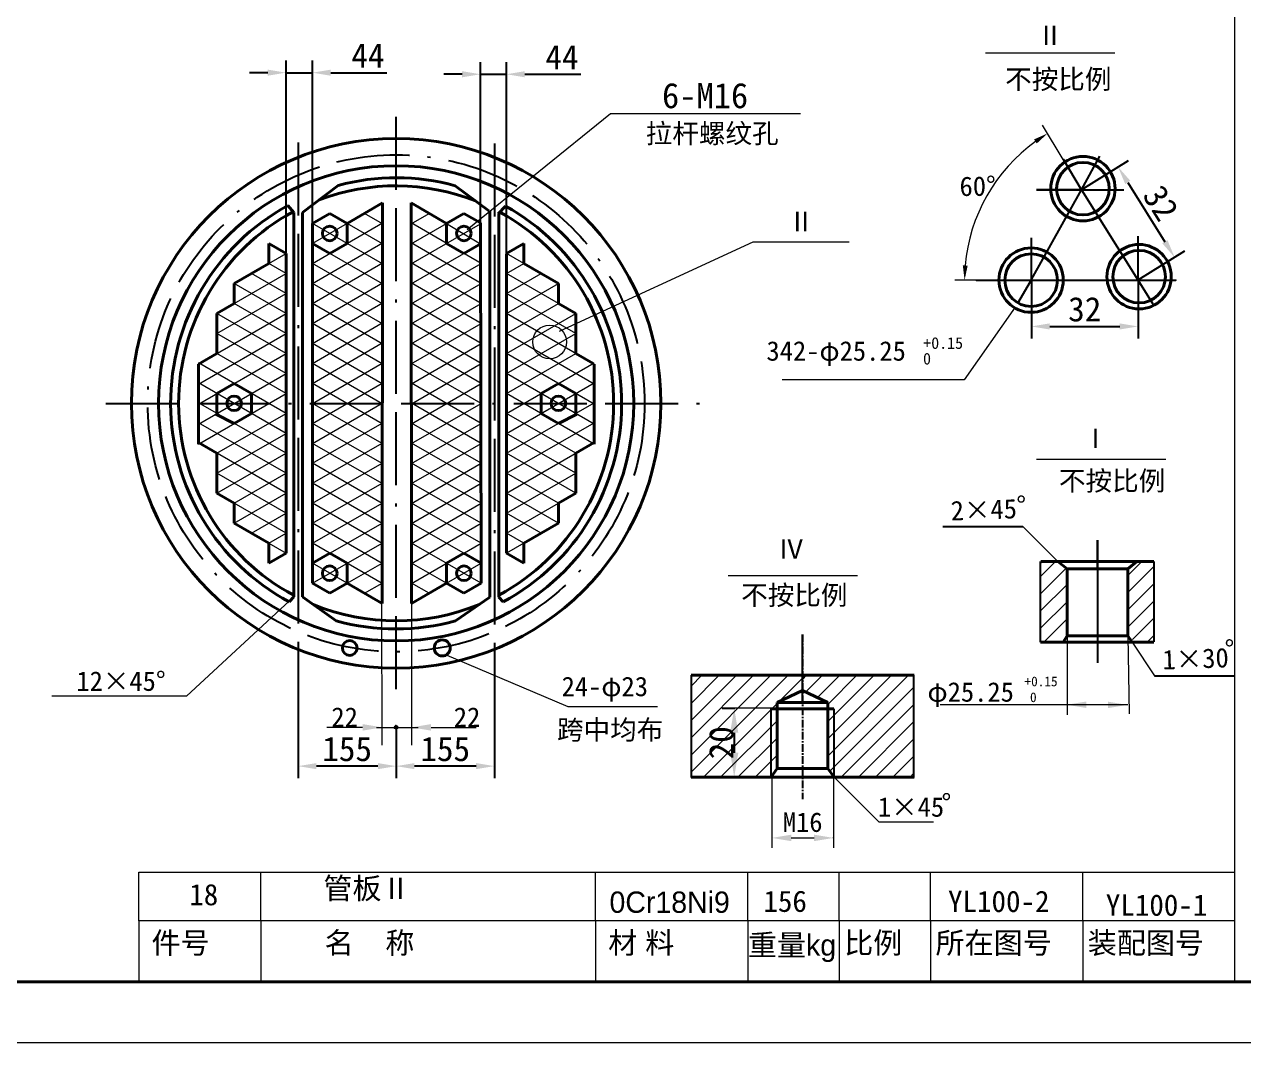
# Model space of a CAD drawing. Extents: x 1529 to 2370, y -401 to 193.
# Drawn here: x 1758 to 1958.2, y -401.1 to -233.9 of the extents above; entities that cross this region are included whole.
import ezdxf

# ---------------------------------------------------------------- set-up
doc = ezdxf.new("R2010")
doc.units = 0
doc.header["$MEASUREMENT"] = 0
doc.linetypes.add('ACAD_ISO11W100', pattern=[33.5, 12, -3, 12, -3, 0.5, -3])
doc.linetypes.add('CENTER', pattern=[2, 1.25, -0.25, 0.25, -0.25])
doc.layers.get('DEFPOINTS').update_dxf_attribs({"linetype": 'CONTINUOUS'})
doc.layers.add('FUZHU', color=1, linetype='CONTINUOUS')
doc.layers.add('LUNKUO', color=2, linetype='CONTINUOUS', lineweight=40)
doc.layers.add('XI', color=5, linetype='CONTINUOUS', lineweight=20)
doc.styles.get("Standard").update_dxf_attribs({"font": 'SIMFANG.TTF'})
doc.dimstyles.get("Standard").update_dxf_attribs({"dimtxt": 0.18, "dimasz": 0.18, "dimexe": 0.18, "dimexo": 0.0625, "dimgap": 0.09, "dimtad": 0, "dimtih": 1, "dimtoh": 1, "dimdec": 4, "dimzin": 0, "dimdsep": 46, "dimtxsty": 'Standard', "dimcen": 0.09, "dimadec": 0, "dimazin": 0, "dimtfac": 1, "dimtdec": 4, "dimtofl": 0, "dimtmove": 0, "dimatfit": 3, "dimfxl": 1, "dimtolj": 1, "dimtzin": 0, "dimarcsym": 0})
pattern_1 = [(45, (1027.8317, -503.1911), (-1.4142136, 1.4142136), [])]

# ---------------------------------------------------------------- blocks, each defined once
blk = doc.blocks.new('*D0')
at = {"layer": 'DEFPOINTS', "color": 0}
for p in [(1931.59, -261.08), (1946.88, -272.15), (1940.87, -275.91)]:
    blk.add_point(p, dxfattribs=at)
at = {"layer": 'XI', "color": 0, "lineweight": -2}
for p, q in [((1931.65, -261.05), (1939.3, -256.26)), ((1939.19, -259.87), (1945.28, -269.6)), ((1940.92, -275.87), (1948.57, -271.09))]:
    blk.add_line(p, q, dxfattribs=at)
at = {"layer": 'XI', "color": 0}
for points in [[(1939.61, -259.6), (1938.77, -260.13), (1937.6, -257.32)], [(1945.71, -269.34), (1944.86, -269.87), (1946.88, -272.15)]]:
    blk.add_solid(points, dxfattribs=at)
at = {"layer": 'XI', "color": 0, "insert": (1944.61, -263.25), "char_height": 4, "attachment_point": 5, "rotation": 302.0344}
blk.add_mtext('\\A1;32', dxfattribs=at)
blk = doc.blocks.new('*D1')
at = {"layer": 'DEFPOINTS', "color": 0}
for p in [(1923.37, -275.82), (1940.87, -275.91), (1940.87, -283.51)]:
    blk.add_point(p, dxfattribs=at)
at = {"layer": 'XI', "color": 0, "lineweight": -2}
for p, q in [((1923.37, -275.88), (1923.37, -285.51)), ((1940.87, -275.97), (1940.87, -285.51)), ((1926.37, -283.51), (1937.87, -283.51))]:
    blk.add_line(p, q, dxfattribs=at)
at = {"layer": 'XI', "color": 0}
for points in [[(1926.37, -283.01), (1926.37, -284.01), (1923.37, -283.51)], [(1937.87, -283.01), (1937.87, -284.01), (1940.87, -283.51)]]:
    blk.add_solid(points, dxfattribs=at)
at = {"layer": 'XI', "color": 0, "insert": (1932.12, -280.71), "char_height": 4, "attachment_point": 5}
blk.add_mtext('\\A1;32', dxfattribs=at)
blk = doc.blocks.new('*D3')
at = {"layer": 'DEFPOINTS', "color": 0}
for p in [(1874.7, -346.22), (1874.55, -357.52), (1874.7, -357.52)]:
    blk.add_point(p, dxfattribs=at)
at = {"layer": 'XI', "color": 0, "lineweight": -2}
for p, q in [((1874.64, -346.22), (1872.55, -346.22)), ((1874.55, -350.22), (1874.55, -353.52)), ((1874.64, -357.52), (1872.55, -357.52))]:
    blk.add_line(p, q, dxfattribs=at)
at = {"layer": 'XI', "color": 0}
for points in [[(1873.89, -350.22), (1875.22, -350.22), (1874.55, -346.22)], [(1873.89, -353.52), (1875.22, -353.52), (1874.55, -357.52)]]:
    blk.add_solid(points, dxfattribs=at)
at = {"layer": 'XI', "color": 0, "insert": (1872.45, -351.87), "char_height": 4, "attachment_point": 5, "rotation": 90}
blk.add_mtext('\\A1;20', dxfattribs=at)
blk = doc.blocks.new('*D38')
at = {"layer": 'DEFPOINTS', "color": 0}
for p in [(1835.16, -341.38), (1819.03, -350.24), (1819.03, -355.71)]:
    blk.add_point(p, dxfattribs=at)
at = {"layer": 'XI', "color": 0, "lineweight": -2}
for p, q in [((1835.16, -341.44), (1835.16, -357.71)), ((1819.03, -350.31), (1819.03, -357.71)), ((1832.16, -355.71), (1822.03, -355.71))]:
    blk.add_line(p, q, dxfattribs=at)
at = {"layer": 'XI', "color": 0}
for points in [[(1822.03, -355.21), (1822.03, -356.21), (1819.03, -355.71)], [(1832.16, -355.21), (1832.16, -356.21), (1835.16, -355.71)]]:
    blk.add_solid(points, dxfattribs=at)
at = {"layer": 'XI', "color": 0, "insert": (1827.09, -352.91), "char_height": 4, "attachment_point": 5}
blk.add_mtext('\\A1;155', dxfattribs=at)
blk = doc.blocks.new('*D39')
at = {"layer": 'DEFPOINTS', "color": 0}
for p in [(1802.94, -341.37), (1819.03, -349.05), (1802.94, -355.71)]:
    blk.add_point(p, dxfattribs=at)
at = {"layer": 'XI', "color": 0, "lineweight": -2}
for p, q in [((1802.94, -341.43), (1802.94, -357.71)), ((1819.03, -349.11), (1819.03, -357.71)), ((1816.03, -355.71), (1805.94, -355.71))]:
    blk.add_line(p, q, dxfattribs=at)
at = {"layer": 'XI', "color": 0}
for points in [[(1805.94, -355.21), (1805.94, -356.21), (1802.94, -355.71)], [(1816.03, -355.21), (1816.03, -356.21), (1819.03, -355.71)]]:
    blk.add_solid(points, dxfattribs=at)
at = {"layer": 'XI', "color": 0, "insert": (1810.98, -352.91), "char_height": 4, "attachment_point": 5}
blk.add_mtext('\\A1;155', dxfattribs=at)
blk = doc.blocks.new('*D43')
at = {"layer": 'DEFPOINTS', "color": 0}
for p in [(1805.28, -241.84), (1805.28, -266.59), (1800.95, -271.52)]:
    blk.add_point(p, dxfattribs=at)
at = {"layer": 'XI', "color": 0, "lineweight": -2}
for p, q in [((1800.95, -271.45), (1800.95, -239.84)), ((1805.28, -266.53), (1805.28, -239.84)), ((1797.95, -241.84), (1794.95, -241.84)), ((1800.95, -241.84), (1805.28, -241.84)), ((1808.28, -241.84), (1817.5, -241.84))]:
    blk.add_line(p, q, dxfattribs=at)
at = {"layer": 'XI', "color": 0}
for points in [[(1797.95, -241.34), (1797.95, -242.34), (1800.95, -241.84)], [(1808.28, -241.34), (1808.28, -242.34), (1805.28, -241.84)]]:
    blk.add_solid(points, dxfattribs=at)
at = {"layer": 'XI', "color": 0, "insert": (1814.39, -239.04), "char_height": 4, "attachment_point": 5}
blk.add_mtext('\\A1;44', dxfattribs=at)
blk = doc.blocks.new('*D44')
at = {"layer": 'DEFPOINTS', "color": 0}
for p in [(1837.15, -242.1), (1832.87, -266.52), (1837.15, -271.52)]:
    blk.add_point(p, dxfattribs=at)
at = {"layer": 'XI', "color": 0, "lineweight": -2}
for p, q in [((1832.87, -266.46), (1832.87, -240.1)), ((1837.15, -271.45), (1837.15, -240.1)), ((1829.87, -242.1), (1826.87, -242.1)), ((1832.87, -242.1), (1837.15, -242.1)), ((1840.15, -242.1), (1849.37, -242.1))]:
    blk.add_line(p, q, dxfattribs=at)
at = {"layer": 'XI', "color": 0}
for points in [[(1829.87, -241.6), (1829.87, -242.6), (1832.87, -242.1)], [(1840.15, -241.6), (1840.15, -242.6), (1837.15, -242.1)]]:
    blk.add_solid(points, dxfattribs=at)
at = {"layer": 'XI', "color": 0, "insert": (1846.26, -239.3), "char_height": 4, "attachment_point": 5}
blk.add_mtext('\\A1;44', dxfattribs=at)

msp = doc.modelspace()

# ---------------------------------------------------------------- hatches: boundary and pattern name
at = {"layer": 'XI'}
h = msp.add_hatch(dxfattribs=at)
h.set_pattern_fill('ANSI31', color=5, scale=16, style=0)
h.set_pattern_definition(pattern_1)
h.paths.add_polyline_path([(1929.21776, -323.30211), (1927.71122, -322.09823), (1924.97958, -322.09823), (1924.87914, -322.09823), (1924.87914, -335.34082), (1927.81119, -335.34082), (1929.21776, -334.34562)])
h = msp.add_hatch(dxfattribs=at)
h.set_pattern_fill('ANSI31', color=5, scale=16, style=0)
h.set_pattern_definition(pattern_1)
h.paths.add_polyline_path([(1939.19513, -334.3467), (1940.60017, -335.34082), (1943.45972, -335.34082), (1943.45972, -322.09823), (1940.69771, -322.09823), (1939.19513, -323.29894)])
h = msp.add_hatch(color=256, dxfattribs=at)
h.paths.add_polyline_path([(1818.72972, -349.34172, 0.414213562), (1819.02601, -349.63802), (1819.02601, -349.34172)])
h.paths.add_polyline_path([(1819.02601, -349.34172), (1819.02601, -349.04543, 0.414213562), (1818.72972, -349.34172)])
h.paths.add_polyline_path([(1819.02601, -349.63802, 0.414213562), (1819.32231, -349.34172), (1819.02601, -349.34172)])
msp.add_hatch(color=256, dxfattribs=at).paths.add_polyline_path([(1819.02601, -349.04543), (1819.02601, -349.34172), (1819.32231, -349.34172, 0.414213562)])

# ---------------------------------------------------------------- linework, layer by layer
at = {"layer": 'FUZHU', "color": 1, "linetype": 'ACAD_ISO11W100'}
msp.add_line((1819.02601, -343.06955), (1819.02601, -248.02403), dxfattribs=at)
at = {"layer": 'FUZHU', "linetype": 'ACAD_ISO11W100'}
for p, q in [((1802.9391, -253.31588), (1802.9391, -341.36766)), ((1835.15542, -253.45365), (1835.15542, -341.37842)), ((1771.33987, -296.13899), (1869.70607, -296.13899))]:
    msp.add_line(p, q, dxfattribs=at)
at = {"layer": 'FUZHU'}
for p, q in [((1931.59451, -261.08034), (1928.61493, -256.11996)), ((1931.59451, -261.08034), (1934.57409, -255.53888)), ((1923.36519, -275.81977), (1931.59451, -261.08034)), ((1931.59451, -261.08034), (1924.21593, -261.08034)), ((1924.21593, -261.08034), (1938.52544, -261.08034)), ((1931.59451, -261.08034), (1943.31529, -279.8125)), ((1923.36519, -275.90524), (1923.36519, -268.94183)), ((1940.8705, -275.90524), (1940.8705, -268.67208)), ((1914.28457, -275.90524), (1947.05996, -275.90524)), ((1923.36519, -275.81977), (1921.23692, -279.49044)), ((1934.18932, -323.30211), (1934.18932, -318.58694)), ((1934.18932, -318.58694), (1934.18932, -338.75179)), ((1924.87914, -335.34082), (1924.87914, -322.11762)), ((1924.88614, -322.3709), (1924.88614, -322.08758)), ((1943.45972, -322.09823), (1943.45972, -335.32581)), ((1885.75809, -345.27642), (1885.75809, -334.09311)), ((1867.46488, -340.79684), (1867.46488, -357.57725)), ((1904.02193, -340.79684), (1904.02193, -357.57725)), ((1880.5779, -346.27791), (1880.5779, -357.2943)), ((1890.93828, -346.27791), (1890.93828, -357.52725)), ((1880.5779, -357.2943), (1880.5779, -357.52142))]:
    msp.add_line(p, q, dxfattribs=at)
at = {"layer": 'FUZHU', "color": 5, "linetype": 'Continuous'}
for p, q in [((1908.81785, -316.38733), (1921.95155, -316.38733)), ((1943.59791, -340.85638), (1956.73161, -340.85638))]:
    msp.add_line(p, q, dxfattribs=at)
at = {"layer": 'FUZHU', "linetype": 'CENTER'}
msp.add_line((1885.75809, -334.09311), (1885.75809, -361.13334), dxfattribs=at)
at = {"layer": 'FUZHU', "linetype": 'ACAD_ISO11W100'}
msp.add_circle((1819.02601, -296.13899), 40.80491, dxfattribs=at)
at = {"layer": 'LUNKUO', "color": 4}
for p, q in [((1803.66962, -264.81419), (1809.50659, -260.34471)), ((1834.27684, -264.54132), (1828.73367, -260.3953)), ((1802.20857, -264.80021), (1801.21404, -263.66464)), ((1810.96303, -266.59273), (1816.77307, -263.23831)), ((1816.77307, -263.23831), (1816.72208, -329.01023)), ((1827.30966, -266.59273), (1821.49954, -263.23826)), ((1821.49954, -263.23826), (1821.55091, -329.01005)), ((1835.79951, -265.02604), (1836.97724, -263.7414)), ((1802.20857, -264.80021), (1802.20857, -327.89516)), ((1803.66962, -327.89516), (1803.66962, -264.81419)), ((1805.27686, -266.59273), (1808.11994, -264.95128)), ((1808.11994, -264.95128), (1810.96303, -266.59273)), ((1830.15275, -264.95128), (1827.30966, -266.59273)), ((1832.8719, -266.52118), (1830.15275, -264.95128)), ((1834.39409, -264.54132), (1834.39409, -327.94625)), ((1835.91675, -265.02604), (1835.91675, -327.94625)), ((1805.27686, -266.59273), (1805.27686, -325.68524)), ((1810.96303, -266.59273), (1810.96303, -269.87565)), ((1827.30966, -266.59273), (1827.30966, -269.87565)), ((1832.8719, -266.52118), (1833.00311, -325.68104)), ((1800.95334, -271.51711), (1798.11025, -269.87565)), ((1798.11025, -269.87565), (1798.11025, -273.15857)), ((1808.11994, -271.51711), (1805.27686, -269.87565)), ((1810.96303, -269.87565), (1808.11994, -271.51711)), ((1827.30966, -269.87565), (1830.15275, -271.51711)), ((1830.15275, -271.51711), (1832.99584, -269.87565)), ((1837.14604, -271.51711), (1839.98913, -269.87565)), ((1839.98913, -273.15857), (1839.98913, -269.87565)), ((1800.95334, -271.51711), (1800.95334, -320.76086)), ((1837.14604, -271.51711), (1837.14604, -320.76086)), ((1792.42407, -276.44148), (1798.11025, -273.15857)), ((1845.67531, -276.44148), (1839.98913, -273.15857)), ((1792.42407, -276.44148), (1792.42407, -279.7244)), ((1845.67531, -276.44148), (1845.67531, -279.7244)), ((1789.58098, -281.36586), (1792.42407, -279.7244)), ((1848.5184, -281.36586), (1845.67531, -279.7244)), ((1789.58098, -287.93169), (1789.58098, -281.36586)), ((1848.5184, -287.93169), (1848.5184, -281.36586)), ((1789.58098, -287.93169), (1786.54728, -289.6832)), ((1848.5184, -287.93169), (1851.36149, -289.57315)), ((1786.54728, -302.81487), (1786.54728, -289.6832)), ((1851.55211, -302.81487), (1851.55211, -289.6832)), ((1792.42407, -292.85607), (1789.58098, -294.49753)), ((1795.26716, -294.49753), (1792.42407, -292.85607)), ((1842.83222, -294.49753), (1845.67531, -292.85607)), ((1845.67531, -292.85607), (1848.5184, -294.49753)), ((1789.58098, -294.49753), (1789.58098, -297.78045)), ((1795.26716, -297.78045), (1795.26716, -294.49753)), ((1842.83222, -297.78045), (1842.83222, -294.49753)), ((1848.5184, -294.49753), (1848.5184, -297.78045)), ((1789.39037, -297.8905), (1792.42407, -299.4219)), ((1792.42407, -299.4219), (1795.26716, -297.78045)), ((1845.67531, -299.4219), (1842.83222, -297.78045)), ((1848.70902, -297.8905), (1845.67531, -299.4219)), ((1789.58098, -304.34628), (1786.54728, -302.59477)), ((1789.58098, -310.91211), (1789.58098, -304.34628)), ((1848.5184, -304.34628), (1851.55211, -302.59477)), ((1848.5184, -310.91211), (1848.5184, -304.34628)), ((1792.42407, -312.55357), (1789.58693, -310.90868)), ((1845.67531, -312.55357), (1848.51246, -310.90868)), ((1792.42407, -312.55357), (1792.42407, -315.83649)), ((1845.67531, -312.55357), (1845.67531, -315.83649)), ((1792.42407, -315.83649), (1798.11025, -319.11941)), ((1845.67531, -315.83649), (1839.98913, -319.11941)), ((1798.11025, -319.11941), (1798.11025, -322.40232)), ((1839.98913, -319.11941), (1839.98913, -322.40232)), ((1798.11025, -322.40232), (1800.95334, -320.76086)), ((1805.27686, -322.40232), (1808.11994, -320.76086)), ((1808.11994, -320.76086), (1810.96303, -322.40232)), ((1827.30966, -322.40232), (1830.15275, -320.76086)), ((1830.15275, -320.76086), (1832.99584, -322.40232)), ((1839.98913, -322.40232), (1837.14604, -320.76086)), ((1924.97958, -322.09823), (1943.45972, -322.09823)), ((1929.21776, -323.30211), (1927.71122, -322.09823)), ((1939.19118, -323.30211), (1940.69771, -322.09823)), ((1810.96303, -322.40232), (1810.96303, -325.68524)), ((1827.30966, -325.68524), (1827.30966, -322.40232)), ((1929.21776, -323.30211), (1939.16088, -323.30211)), ((1929.21776, -323.30211), (1929.21776, -334.33759)), ((1939.19513, -334.33759), (1939.19513, -323.30211)), ((1808.11994, -327.3267), (1805.27686, -325.68524)), ((1810.96303, -325.68524), (1808.11994, -327.3267)), ((1816.72208, -329.01023), (1810.96303, -325.68524)), ((1821.55091, -329.01005), (1827.30966, -325.68524)), ((1830.15275, -327.3267), (1827.30966, -325.68524)), ((1830.15275, -327.3267), (1833.00311, -325.68104)), ((1802.20857, -327.89516), (1801.46169, -328.74795)), ((1803.66962, -327.89516), (1809.18657, -331.84662)), ((1834.39409, -327.94625), (1828.77605, -331.87114)), ((1835.91675, -327.94625), (1836.60973, -328.7375)), ((1929.25672, -334.3327), (1928.55428, -335.35111)), ((1929.21776, -334.33759), (1939.19513, -334.33759)), ((1939.21721, -334.3327), (1939.91965, -335.35111)), ((1924.87914, -335.34082), (1943.44897, -335.34082)), ((1867.46488, -340.79684), (1904.07951, -340.79684)), ((1885.75809, -341.25876), (1886.22001, -340.79684)), ((1881.58052, -345.27642), (1885.75809, -343.27344)), ((1885.75809, -343.27344), (1889.93566, -345.27642)), ((1880.5779, -346.27791), (1890.93828, -346.27791)), ((1881.58052, -356.12589), (1881.58052, -345.27642)), ((1881.58052, -345.27642), (1889.93566, -345.27642)), ((1889.93566, -345.27642), (1889.93566, -356.12589)), ((1881.58052, -356.12589), (1880.56383, -357.56791)), ((1881.58052, -356.12589), (1889.93566, -356.12589)), ((1889.93566, -356.12589), (1890.94397, -357.52142)), ((1867.46488, -357.52725), (1904.07951, -357.52725))]:
    msp.add_line(p, q, dxfattribs=at)
at = {"layer": 'LUNKUO'}
for p, q in [((1789.58098, -310.90576), (1789.58693, -310.90868)), ((1848.5184, -310.90576), (1848.51246, -310.90868)), ((1924.97958, -322.09823), (1924.88614, -322.09823)), ((1939.19513, -323.30211), (1938.45783, -323.30211))]:
    msp.add_line(p, q, dxfattribs=at)
at = {"layer": 'LUNKUO', "color": 4}
msp.add_lwpolyline([(1553.7813, -391.1109), (2359.7813, -391.1109), (2359.7813, 182.8891), (1553.7813, 182.8891)], close=True, dxfattribs=at)
for centre, radius in [((1819.02601, -296.13899), 43.48683), ((1931.82872, -260.88236), 5.28614), ((1819.02601, -296.13899), 39.01696), ((1931.82872, -260.88236), 4.32005), ((1808.11994, -268.23419), 1.2), ((1830.15275, -268.23419), 1.2), ((1941.05124, -275.33834), 5.28614), ((1923.31564, -275.90524), 5.28614), ((1923.31564, -275.90524), 4.32005), ((1941.05124, -275.33834), 4.32005), ((1792.42407, -296.13899), 1.2), ((1845.67531, -296.13899), 1.2), ((1808.11994, -324.04378), 1.2), ((1830.15275, -324.04378), 1.2), ((1811.4059, -336.30717), 1.21035), ((1826.5959, -336.30717), 1.31755)]:
    msp.add_circle(centre, radius, dxfattribs=at)
for radius, start, end in [(37.03849, 74.8055075, 104.8929759), (35.71921, 68.6007932, 110.7102147), (37.03849, 118.7444927, 241.6915542), (37.03849, 298.3425254, 61.0095325), (35.71921, 118.2761775, 241.9122347), (35.71921, 298.2211098, 61.5190619), (35.71921, 247.7031316, 292.4629544), (37.03849, 254.5941567, 285.2624425)]:
    msp.add_arc((1819.02601, -296.13899), radius, start, end, dxfattribs=at)
at = {"layer": 'XI'}
for p, q in [((1956.7813, -391.1109), (1956.7813, 182.8891)), ((1915.8447, -238.59403), (1937.07349, -238.59403)), ((1830.68365, -267.57654), (1854.22322, -248.52267)), ((1854.22322, -248.52267), (1885.45394, -248.52267)), ((1816.77395, -266.66475), (1813.80612, -264.95128)), ((1821.49874, -266.66475), (1824.46657, -264.95128)), ((1805.27686, -273.15857), (1816.77259, -266.5215)), ((1816.768, -273.22715), (1805.27686, -266.59273)), ((1810.96303, -266.59273), (1805.27686, -269.87565)), ((1816.77097, -269.94595), (1810.96303, -266.59273)), ((1832.99584, -273.15857), (1821.5001, -266.5215)), ((1821.50172, -269.94595), (1827.30966, -266.59273)), ((1821.5047, -273.22715), (1832.87222, -266.66411)), ((1827.30966, -266.59273), (1832.87949, -269.94283)), ((1805.27686, -276.44148), (1816.76961, -269.80614)), ((1816.76502, -276.50835), (1805.27686, -269.87565)), ((1832.99584, -276.44148), (1821.50308, -269.80614)), ((1821.50767, -276.50835), (1832.99584, -269.87565)), ((1845.85325, -284.28362), (1877.68418, -269.60281)), ((1877.68418, -269.60281), (1893.4265, -269.60281)), ((1798.11025, -273.15857), (1800.95334, -271.51711)), ((1839.98913, -273.15857), (1837.14604, -271.51711)), ((1800.95334, -274.80003), (1798.11025, -273.15857)), ((1805.27686, -279.7244), (1816.76663, -273.09078)), ((1816.76205, -279.78955), (1805.27686, -273.15857)), ((1832.99584, -279.7244), (1821.50606, -273.09078)), ((1821.51065, -279.78955), (1832.99584, -273.15857)), ((1837.14604, -274.80003), (1839.98913, -273.15857)), ((1789.58098, -281.36586), (1800.95334, -274.80003)), ((1800.95334, -278.08294), (1795.26716, -274.80003)), ((1837.14604, -278.08294), (1842.83222, -274.80003)), ((1848.5184, -281.36586), (1837.14604, -274.80003)), ((1789.58098, -284.64878), (1800.95334, -278.08294)), ((1800.95334, -281.36586), (1792.42407, -276.44148)), ((1805.27686, -283.00732), (1816.76365, -276.37541)), ((1816.75907, -283.07074), (1805.27686, -276.44148)), ((1832.99584, -283.00732), (1821.50904, -276.37541)), ((1821.51362, -283.07074), (1832.99584, -276.44148)), ((1837.14604, -281.36586), (1845.67531, -276.44148)), ((1848.5184, -284.64878), (1837.14604, -278.08294)), ((1800.95334, -284.64878), (1792.42407, -279.7244)), ((1805.27686, -286.29024), (1816.76067, -279.66005)), ((1816.75461, -286.35108), (1805.27686, -279.7244)), ((1832.99584, -286.29024), (1821.51202, -279.66005)), ((1821.51809, -286.35108), (1832.99584, -279.7244)), ((1837.14604, -284.64878), (1845.67531, -279.7244)), ((1786.54728, -289.6832), (1800.95334, -281.36586)), ((1800.95334, -287.93169), (1789.58098, -281.36586)), ((1837.14604, -287.93169), (1848.5184, -281.36586)), ((1851.55211, -289.6832), (1837.14604, -281.36586)), ((1920.68465, -280.36517), (1912.33028, -292.25296)), ((1805.27686, -289.57315), (1816.7577, -282.94469)), ((1816.75163, -289.63228), (1805.27686, -283.00732)), ((1832.99584, -289.57315), (1821.515, -282.94469)), ((1821.52106, -289.63228), (1832.99584, -283.00732)), ((1786.54728, -292.96612), (1800.95334, -284.64878)), ((1800.95334, -291.21461), (1789.57257, -284.64392)), ((1805.27686, -292.85607), (1816.75621, -286.22846)), ((1816.74865, -292.91348), (1805.27686, -286.29024)), ((1832.99584, -292.85607), (1821.51649, -286.22846)), ((1821.52404, -292.91348), (1832.99584, -286.29024)), ((1837.14604, -291.21461), (1848.52682, -284.64392)), ((1851.55211, -292.96612), (1837.14604, -284.64878)), ((1786.54728, -296.24904), (1800.95334, -287.93169)), ((1800.95334, -294.49753), (1789.58098, -287.93169)), ((1837.14604, -294.49753), (1848.5184, -287.93169)), ((1851.55211, -296.24904), (1837.14604, -287.93169)), ((1800.95334, -297.78045), (1786.54728, -289.4631)), ((1805.27686, -296.13899), (1816.75174, -289.51396)), ((1816.74568, -296.19468), (1805.27686, -289.57315)), ((1832.99584, -296.13899), (1821.52096, -289.51396)), ((1821.52702, -296.19468), (1832.99584, -289.57315)), ((1837.14604, -297.78045), (1851.55211, -289.4631)), ((1786.54728, -299.53196), (1800.95334, -291.21461)), ((1851.55211, -299.53196), (1837.14604, -291.21461)), ((1912.33028, -292.25296), (1882.4228, -292.25296)), ((1800.95334, -301.06336), (1786.54728, -292.74602)), ((1805.27686, -299.4219), (1816.75025, -292.79774)), ((1816.7427, -299.47588), (1805.27686, -292.85607)), ((1832.99584, -299.4219), (1821.52245, -292.79774)), ((1821.52999, -299.47588), (1832.99584, -292.85607)), ((1837.14604, -301.06336), (1851.55211, -292.74602)), ((1786.54728, -302.81487), (1800.95334, -294.49753)), ((1800.95334, -304.34628), (1786.54728, -296.02894)), ((1805.27686, -302.70482), (1816.74578, -296.08323)), ((1816.73973, -302.75708), (1805.27686, -296.13899)), ((1832.99584, -302.70482), (1821.52692, -296.08323)), ((1821.53297, -302.75708), (1832.99584, -296.13899)), ((1851.55211, -302.81487), (1837.14604, -294.49753)), ((1837.14604, -304.34628), (1851.55211, -296.02894)), ((1789.58098, -304.34628), (1800.95334, -297.78045)), ((1848.5184, -304.34628), (1837.14604, -297.78045)), ((1800.95334, -307.6292), (1786.54728, -299.31185)), ((1805.27686, -305.98774), (1816.74429, -299.36701)), ((1816.73675, -306.03828), (1805.27686, -299.4219)), ((1832.99584, -305.98774), (1821.5284, -299.36701)), ((1821.53594, -306.03828), (1832.99584, -299.4219)), ((1837.14604, -307.6292), (1851.55211, -299.31185)), ((1789.58098, -307.6292), (1800.95334, -301.06336)), ((1848.5184, -307.6292), (1837.14604, -301.06336)), ((1800.95334, -310.91211), (1786.54728, -302.59477)), ((1789.58693, -310.90868), (1800.95334, -304.34628)), ((1805.27686, -309.27065), (1816.73982, -302.65251)), ((1816.73377, -309.31947), (1805.27686, -302.70482)), ((1832.99584, -309.27065), (1821.53287, -302.65251)), ((1821.53892, -309.31947), (1832.99584, -302.70482)), ((1837.14604, -310.91211), (1851.55211, -302.59477)), ((1848.51246, -310.90868), (1837.14604, -304.34628)), ((1805.27686, -312.55357), (1816.73833, -305.93629)), ((1816.7308, -312.60067), (1805.27686, -305.98774)), ((1832.99584, -312.55357), (1821.53436, -305.93629)), ((1821.5419, -312.60067), (1832.99584, -305.98774)), ((1924.21066, -305.32112), (1945.43944, -305.32112)), ((1800.95334, -314.19503), (1789.58098, -307.6292)), ((1792.42407, -312.55357), (1800.95334, -307.6292)), ((1837.14604, -314.19503), (1848.5184, -307.6292)), ((1845.67531, -312.55357), (1837.14604, -307.6292)), ((1805.27686, -315.83649), (1816.73535, -309.22092)), ((1816.72782, -315.88187), (1805.27686, -309.27065)), ((1832.99584, -315.83649), (1821.53734, -309.22092)), ((1821.54487, -315.88187), (1832.99584, -309.27065)), ((1800.95334, -317.47795), (1789.58098, -310.91211)), ((1792.42407, -315.83649), (1800.95334, -310.91211)), ((1837.14604, -317.47795), (1848.5184, -310.91211)), ((1845.67531, -315.83649), (1837.14604, -310.91211)), ((1795.26716, -317.47795), (1800.95334, -314.19503)), ((1805.27686, -319.11941), (1816.73237, -312.50556)), ((1816.72484, -319.16307), (1805.27686, -312.55357)), ((1832.99584, -319.11941), (1821.54032, -312.50556)), ((1821.54785, -319.16307), (1832.99584, -312.55357)), ((1842.83222, -317.47795), (1837.14604, -314.19503)), ((1805.27686, -322.40232), (1816.72939, -315.7902)), ((1816.72187, -322.44427), (1805.27686, -315.83649)), ((1832.99584, -322.40232), (1821.5433, -315.7902)), ((1821.55082, -322.44427), (1832.99584, -315.83649)), ((1798.11025, -319.11941), (1800.95334, -317.47795)), ((1839.98913, -319.11941), (1837.14604, -317.47795)), ((1927.71122, -322.09823), (1921.95155, -316.38733)), ((1798.11025, -319.11941), (1800.95334, -320.76086)), ((1805.27686, -325.68524), (1816.72641, -319.07483)), ((1816.71889, -325.72547), (1805.27686, -319.11941)), ((1833.00311, -325.68104), (1821.54628, -319.07483)), ((1821.5538, -325.72547), (1832.99584, -319.11941)), ((1839.98913, -319.11941), (1837.14604, -320.76086)), ((1810.96303, -325.68524), (1816.72343, -322.35947)), ((1827.30966, -325.68524), (1821.54926, -322.35947)), ((1810.96303, -325.68524), (1805.27686, -322.40232)), ((1827.30966, -325.68524), (1832.99584, -322.40232)), ((1873.55514, -324.38207), (1894.78393, -324.38207)), ((1813.80612, -327.3267), (1816.72046, -325.64411)), ((1824.46657, -327.3267), (1821.55224, -325.64411)), ((1801.52994, -328.5461), (1784.57398, -344.23994)), ((1821.55091, -329.01005), (1821.53327, -352.24537)), ((1929.24469, -334.35559), (1929.24469, -347.27832)), ((1939.21721, -334.3327), (1939.43006, -347.11097)), ((1939.91965, -335.35111), (1943.59791, -340.85638)), ((1826.96061, -337.34067), (1847.2124, -345.90684)), ((1784.57398, -344.23994), (1762.48395, -344.23994)), ((1847.2124, -345.90684), (1861.9518, -345.90684)), ((1880.57709, -346.21918), (1872.49787, -346.21918)), ((1880.73894, -346.27791), (1881.58052, -345.43633)), ((1939.21804, -345.66014), (1908.36372, -345.66014)), ((1810.32593, -349.34172), (1807.61802, -349.34172)), ((1815.80075, -349.34172), (1822.65813, -349.34172)), ((1890.94397, -357.52142), (1898.30738, -364.85782)), ((1898.30738, -364.85782), (1907.26797, -364.85782)), ((1776.7813, -373.1109), (1956.7813, -373.1109)), ((1776.7813, -381.1109), (1776.7813, -373.1109)), ((1796.7813, -381.1109), (1796.7813, -373.1109)), ((1851.7813, -381.1109), (1851.7813, -373.1109)), ((1876.7813, -381.1109), (1876.7813, -373.1109)), ((1891.7813, -381.1109), (1891.7813, -373.1109)), ((1906.7813, -381.1109), (1906.7813, -373.1109)), ((1931.7813, -381.1109), (1931.7813, -373.1109)), ((1776.7813, -381.1109), (1776.7813, -391.1109)), ((1956.7813, -381.1109), (1776.7813, -381.1109)), ((1796.7813, -381.1109), (1796.7813, -391.1109)), ((1851.7813, -381.1109), (1851.7813, -391.1109)), ((1876.7813, -381.1109), (1876.7813, -391.1109)), ((1891.7813, -381.1109), (1891.7813, -391.1109)), ((1906.7813, -381.1109), (1906.7813, -391.1109)), ((1931.7813, -381.1109), (1931.7813, -391.1109)), ((1528.78131, -401.1109), (2369.78131, -401.1109))]:
    msp.add_line(p, q, dxfattribs=at)
at = {"layer": 'XI', "color": 0, "linetype": 'ByBlock'}
for p, q in [((1928.58918, -256.0771), (1925.20099, -250.43647)), ((1914.23457, -275.90524), (1910.78917, -275.90524))]:
    msp.add_line(p, q, dxfattribs=at)
at = {"layer": 'XI', "color": 5}
for p, q in [((1816.62187, -328.95237), (1816.67449, -352.24537)), ((1867.46488, -342.5814), (1869.24945, -340.79684)), ((1867.46488, -345.40983), (1872.07787, -340.79684)), ((1867.46488, -348.23826), (1874.9063, -340.79684)), ((1867.46488, -351.06668), (1877.73473, -340.79684)), ((1867.46488, -353.89511), (1880.56316, -340.79684)), ((1867.46488, -356.72354), (1883.39158, -340.79684)), ((1881.88772, -345.12912), (1885.75809, -341.25876)), ((1886.30812, -343.53715), (1889.04844, -340.79684)), ((1888.21992, -344.45378), (1891.87686, -340.79684)), ((1889.93566, -345.56647), (1894.70529, -340.79684)), ((1889.93566, -348.39489), (1897.53372, -340.79684)), ((1889.93566, -351.22332), (1900.36215, -340.79684)), ((1889.93566, -354.05175), (1903.19057, -340.79684)), ((1890.25205, -356.56378), (1904.02193, -342.79391)), ((1892.11702, -357.52725), (1904.02193, -345.62234)), ((1869.4896, -357.52725), (1880.5779, -346.43895)), ((1872.31803, -357.52725), (1881.58052, -348.26476)), ((1894.94544, -357.52725), (1904.02193, -348.45076)), ((1875.14645, -357.52725), (1881.58052, -351.09318)), ((1897.77387, -357.52725), (1904.02193, -351.27919)), ((1877.97488, -357.52725), (1881.58052, -353.92161)), ((1900.6023, -357.52725), (1904.02193, -354.10762)), ((1903.43072, -357.52725), (1904.02193, -356.93605))]:
    msp.add_line(p, q, dxfattribs=at)
at = {"layer": 'XI', "color": 5, "linetype": 'ByBlock'}
for p, q in [((1813.52593, -349.34172), (1810.32593, -349.34172)), ((1824.75805, -349.34172), (1832.1536, -349.34172)), ((1880.72399, -357.56977), (1880.72399, -369.09951)), ((1890.85974, -357.56977), (1890.85974, -369.09951)), ((1883.92399, -367.49951), (1887.65974, -367.49951))]:
    msp.add_line(p, q, dxfattribs=at)
at = {"layer": 'XI', "color": 5}
msp.add_circle((1844.23508, -286.05357), 2.7727, dxfattribs=at)
at = {"layer": 'XI'}
msp.add_circle((1819.02601, -349.34172), 0.29629, dxfattribs=at)
at = {"layer": 'XI', "color": 0, "linetype": 'ByBlock'}
msp.add_arc((1940.49947, -275.90524), 28.1103, 125.8855077, 175.1067162, dxfattribs=at)
for p in [(1928.61493, -256.11996), (1931.59451, -261.08034), (1914.28457, -275.90524), (1947.05996, -275.90524), (1927.71122, -322.09823), (1929.24469, -324.32271), (1939.21721, -334.3327), (1939.91965, -335.35111), (1818.99767, -349.05136), (1818.99767, -349.34172), (1880.72399, -357.51977), (1890.85974, -357.51977)]:
    msp.add_point(p, dxfattribs=at)
at = {"layer": 'XI'}
for p in [(1819.02601, -349.34172), (1819.03882, -349.37669)]:
    msp.add_point(p, dxfattribs=at)
at = {"layer": 'XI', "color": 5, "linetype": 'ByBlock'}
msp.add_point((1890.85974, -367.49951), dxfattribs=at)
at = {"layer": 'XI', "color": 0, "linetype": 'ByBlock'}
for points in [[(1923.80171, -252.79677), (1924.24255, -253.46435), (1926.02487, -251.80805)], [(1912.89126, -273.5245), (1912.09199, -273.49035), (1912.38917, -275.90524)]]:
    msp.add_solid(points, dxfattribs=at)
at = {"layer": 'XI', "color": 5, "linetype": 'ByBlock'}
for points in [[(1932.38169, -346.16853), (1932.38169, -345.10187), (1929.18169, -345.6352)], [(1935.9171, -345.12189), (1935.9171, -346.18856), (1939.1171, -345.65522)], [(1813.52593, -348.80839), (1813.52593, -349.87506), (1816.72593, -349.34172)], [(1824.75805, -348.80839), (1824.75805, -349.87506), (1821.55805, -349.34172)], [(1883.92399, -366.96618), (1883.92399, -368.03285), (1880.72399, -367.49951)], [(1887.65974, -366.96618), (1887.65974, -368.03285), (1890.85974, -367.49951)]]:
    msp.add_solid(points, dxfattribs=at)

# ---------------------------------------------------------------- texts
at = {"layer": 'XI'}
for s, height, p in [('Ⅱ', 3.2, (1924.25069, -237.29208)), ('不按比例', 3.2, (1919.04921, -244.51197)), ('6-M16', 4.16, (1862.69523, -247.67218)), ('拉杆螺纹孔', 3.2, (1860.02135, -253.41607)), ('Ⅱ', 3.2, (1883.38092, -267.87563)), ('342-φ25.25', 3.2, (1879.84481, -289.13304)), ('+0.15', 1.92, (1905.60161, -287.19407)), ('0', 1.92, (1905.56743, -289.76734)), ('Ⅰ', 3.2, (1931.7089, -303.47259)), ('不按比例', 3.2, (1927.89102, -310.45731)), ('Ⅳ', 3.2, (1881.72723, -321.63874)), ('不按比例', 3.2, (1875.69564, -329.23031)), ('12×45°', 3.2, (1766.50473, -343.35259)), (' 24-φ23', 3.2, (1844.02513, -344.23229)), (' φ25.25', 3.2, (1904.11911, -345.12771)), ('+0.15', 1.6, (1922.22374, -342.59556)), ('0', 1.6, (1923.13143, -345.20278)), (' 跨中均布', 3.2, (1843.2634, -351.33523))]:
    msp.add_text(s, height=height, dxfattribs=at).set_placement(p)
for rotation, p in [(339.7602437, (1919.98729, -314.12155)), (339.7602437, (1954.18858, -337.7289)), (349.6334096, (1908.12694, -363.23387))]:
    msp.add_text('°', height=3.2016, rotation=rotation, dxfattribs=at).set_placement(p)
at = {"layer": 'XI', "color": 0, "linetype": 'ByBlock', "insert": (1914.53565, -260.49786), "char_height": 3.2, "attachment_point": 5, "rotation": 0.7753138}
msp.add_mtext('\\A1;60°', dxfattribs=at)
at = {"layer": 'XI', "color": 5, "linetype": 'ByBlock', "char_height": 3.2, "attachment_point": 5, "rotation": 2}
for s, insert in [('2×45', (1915.54349, -313.62009)), ('1×30', (1950.32356, -338.08914))]:
    msp.add_mtext(s, dxfattribs=dict(at, insert=insert))
at = {"layer": 'XI', "color": 5, "linetype": 'ByBlock', "char_height": 3.2, "attachment_point": 5}
for s, insert in [('\\A1;22', (1810.56778, -347.66172)), ('\\A1;22', (1830.67262, -347.66172)), ('1×45', (1903.58557, -362.44564)), ('\\A1;M16', (1885.79186, -364.93895))]:
    msp.add_mtext(s, dxfattribs=dict(at, insert=insert))
at = {"layer": 'XI', "char_height": 3.5, "attachment_point": 1}
for s, insert, width in [('\\fﾷￂￋￎ_GB2312|b0|i0|c134|p49;管板Ⅱ', (1807.07196, -374.01822), 52.9208), ('18', (1785.05338, -375.05655), 7.5419292), ('{\\fﾷￂￋￎ_GB2312|b0|i0|c134|p49;0Cr18Ni9}', (1854.06506, -376.30051), 52.9208), ('156', (1879.34731, -376.14494), 52.9208), ('YL100-2', (1909.66936, -376.16754), 52.9208), ('YL100-1', (1935.58629, -376.77808), 52.9208), ('\\fﾷￂￋￎ_GB2312|b0|i0|c134|p49;名    称', (1807.27988, -382.97989), 52.9208), ('\\fﾷￂￋￎ_GB2312|b0|i0|c134|p49;件号', (1778.86053, -382.97989), 52.9208), ('\\fﾷￂￋￎ_GB2312|b0|i0|c134|p49;材 料', (1853.86053, -382.97989), 52.9208), ('\\fﾷￂￋￎ_GB2312|b0|i0|c134|p49;重量kg', (1876.80103, -383.34425), 52.9208), ('\\fﾷￂￋￎ_GB2312|b0|i0|c134|p49;比例', (1892.613, -382.97989), 52.9208), ('\\fﾷￂￋￎ_GB2312|b0|i0|c134|p49;所在图号', (1907.613, -382.97989), 52.9208), ('\\fﾷￂￋￎ_GB2312|b0|i0|c134|p49;装配图号', (1932.613, -382.97989), 52.9208)]:
    msp.add_mtext(s, dxfattribs=dict(at, insert=insert, width=width))

# ---------------------------------------------------------------- dimensions: what is measured, and where the dimension line sits
at = {"layer": 'XI'}
for base, p1, p2, text, override, picture, middle in [((1805.27686, -241.84169), (1800.95334, -271.51711), (1805.27686, -266.59273), '44', {"dimtxt": 4, "dimasz": 3, "dimexe": 2, "dimgap": 0.8, "dimtad": 1, "dimtih": 0, "dimtoh": 0, "dimtofl": 1}, '*D43', (1814.39037, -239.04169)), ((1837.14604, -242.10322), (1832.8719, -266.52118), (1837.14604, -271.51711), '44', {"dimtxt": 4, "dimasz": 3, "dimexe": 2, "dimgap": 0.8, "dimtad": 1, "dimtih": 0, "dimtoh": 0, "dimtofl": 1}, '*D44', (1846.25956, -239.30322)), ((1940.8705, -283.50803), (1923.36519, -275.81977), (1940.8705, -275.90524), '32', {"dimtxt": 4, "dimasz": 3, "dimexe": 2, "dimgap": 0.8, "dimtad": 1, "dimtih": 0, "dimtoh": 0}, '*D1', (1932.11785, -280.70803)), ((1802.9391, -355.7055), (1819.02601, -349.04543), (1802.9391, -341.36766), '155', {"dimtxt": 4, "dimasz": 3, "dimexe": 2, "dimgap": 0.8, "dimtad": 1, "dimtih": 0, "dimtoh": 0}, '*D39', (1810.98255, -352.9055)), ((1819.02601, -355.7055), (1835.15542, -341.37842), (1819.02601, -350.24396), '155', {"dimtxt": 4, "dimasz": 3, "dimexe": 2, "dimgap": 0.8, "dimtad": 1, "dimtih": 0, "dimtoh": 0}, '*D38', (1827.09072, -352.9055))]:
    dim = msp.add_linear_dim(base=base, p1=p1, p2=p2, text=text, dimstyle='Standard', override=override, dxfattribs=at)
    dim.commit()
    dim.dimension.update_dxf_attribs({"geometry": picture, "text_midpoint": middle})
for p1, p2, distance, text, override, picture, middle in [((1931.59451, -261.08034), (1940.8705, -275.90524), 7.08367, '32', {"dimtxt": 4, "dimasz": 3, "dimexe": 2, "dimgap": 0.8, "dimtad": 1, "dimtih": 0, "dimtoh": 0}, '*D0', (1944.61119, -263.25022)), ((1874.69968, -346.21918), (1874.69968, -357.51977), -0.14689, '20', {"dimtxt": 4, "dimasz": 4, "dimexe": 2, "dimgap": 0.1, "dimtad": 1, "dimtih": 0, "dimtoh": 0}, '*D3', (1872.45279, -351.86948))]:
    dim = msp.add_aligned_dim(p1=p1, p2=p2, distance=distance, text=text, dimstyle='Standard', override=override, dxfattribs=at)
    dim.commit()
    dim.dimension.update_dxf_attribs({"geometry": picture, "text_midpoint": middle})

doc.saveas('drawing.dxf')
